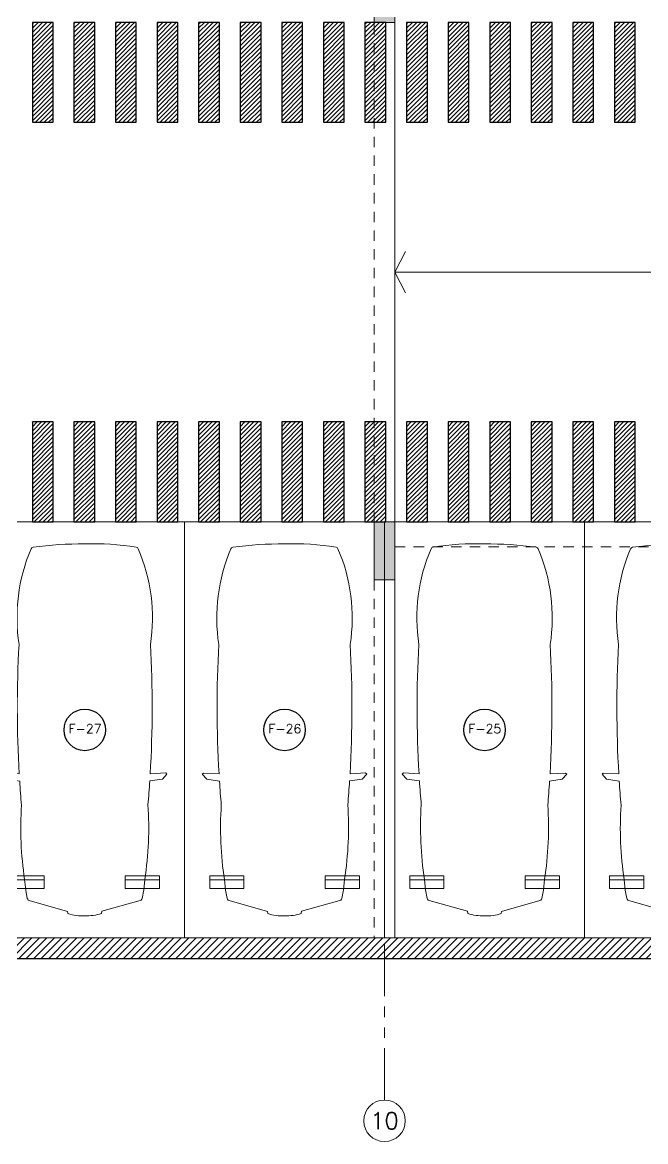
# Model space of a CAD drawing. Header units: millimetres. Extents: x 226317 to 226469, y 8188100 to 8188260.
# Drawn here: x 226398.71 to 226406.2, y 8188149.46 to 8188162.91 of the extents above; entities that cross this region are included whole.
import ezdxf
from ezdxf.enums import TextEntityAlignment as Align

# ---------------------------------------------------------------- set-up
doc = ezdxf.new("R2010")
doc.units = ezdxf.units.MM
for name, pattern in [('HIDDEN2', [0.1875, 0.125, -0.0625]), ('PHANTOM', [2.5, 1.25, -0.25, 0.25, -0.25, 0.25, -0.25]), ('PHANTOM2', [1.25, 0.625, -0.125, 0.125, -0.125, 0.125, -0.125])]:
    doc.linetypes.add(name, pattern=pattern)
for name, color, linetype in [('A-EJES', 8, 'PHANTOM'), ('A-ESTRUCTURA-HATCH', 8, 'Continuous'), ('A-ESTRUCTURA-MUROS', 8, 'Continuous'), ('A-ESTRUCTURA-VIGAS', 8, 'HIDDEN2'), ('A-LINEAS', 8, 'Continuous'), ('A-MOBILIARIO', 8, 'Continuous'), ('A-NUMERO ESTAC', 8, 'Continuous'), ('A-TEXTO-INDICACIONES', 8, 'Continuous'), ('CIRCULACION PEATONAL', 8, 'Continuous')]:
    doc.layers.add(name, color=color, linetype=linetype)
doc.layers.add('A-ESTRUCTURA-PLACAS', color=8, linetype='Continuous', lineweight=35)
doc.layers.add('A-MUROS', color=8, linetype='Continuous', lineweight=30)
doc.layers.add('A-ETAPAS', color=8, linetype='Continuous', lineweight=35, plot=False)
doc.layers.add('A-ÁREA COMÚN', color=8, linetype='Continuous', plot=False)
doc.styles.add('ROMANS', font='ROMANS.shx', dxfattribs={"oblique": 10})

# ---------------------------------------------------------------- blocks, each defined once
blk = doc.blocks.new('EST P2')
at = {"layer": 'A-ESTRUCTURA-HATCH', "lineweight": 0}
h = blk.add_hatch(dxfattribs=at)
h.set_pattern_fill('ANSI31', color=8, scale=0.02, angle=-1.27e-14)
h.set_pattern_definition([(44.99999999999999, (-226392.077087921, -8188163.059610654), (-0.04490128060534576, 0.04490128060534578), [])])
h.paths.add_polyline_path([(-3.609999800828518, 5.049997551366687), (-3.609999800828518, 4.849997551180422), (-44.78499944024952, 4.849997609853745), (-44.78499937866582, -0.150002358481288), (-46.98999937772169, -0.1500023575499654), (-46.9900000851776, -11.15000259596854), (-3.609999100299319, -11.15005090925843), (-3.609999100299319, -11.40005090925843), (-47.2400000844209, -11.40000240411609), (-47.2400001185888, 0.1499976376071572), (-45.03500012474251, 0.1499976441264153), (-45.03499907316291, 5.049739951267838)])
h.paths.add_polyline_path([(5.875668717751978, 4.849997540004551), (5.875668724213028, 5.04999746195972), (35.52999999574968, 5.049996704794466), (35.52999999574968, 4.849997699260712)])
h.paths.add_polyline_path([(35.5800006974896, -11.1500659417361), (71.88000514596933, -11.1501255556941), (71.88000514596933, -11.40006201900542), (35.5800006974896, -11.40000240504742)])
h.paths.add_polyline_path([(-3.559999100310961, -11.15003591496497), (35.53000069750124, -11.15003591496497), (35.53000069750124, -11.40006590355188), (-3.559999100310961, -11.40006590355188)])
edge = h.paths.add_edge_path()
edge.add_arc((63.30066905263811, -0.1500025354325771), 9.699999993899837, 359.9999991583288, 539.9999991583288)
edge.add_line((53.60066905873828, -0.1500023929402232), (53.80066905874992, -0.1500023929402232))
edge.add_arc((63.30066905263811, -0.1500025354325771), 9.499999993888196, -8.593905818088388e-07, 179.9999991406094, ccw=False)
edge.add_line((72.80066904652631, -0.150002677924931), (73.00066904653795, -0.150002677924931))
h.paths.add_polyline_path([(47.91501720307861, 5.049996227025986), (35.5800006974896, 5.049997347407043), (35.5800006974896, 4.849997348152101), (47.91501677152701, 4.849997607059777)])
edge = h.paths.add_edge_path()
edge.add_arc((63.30067374472856, -0.1500072190538049), 3.300005388395399, 0.001083013335930548, 49.99451371248021)
edge.add_line((65.42211837161449, 2.377740446478128), (65.42216933166492, -0.149981296621263))
edge.add_line((65.42216933166492, -0.149981296621263), (65.27216933167074, -0.149981296621263))
edge.add_line((65.27216933167074, -0.149981296621263), (65.27212526180665, 2.49638928938657))
edge.add_arc((63.30067374501959, -0.1500072181224823), 3.300005387571071, 53.31547490152577, 179.999921187766)
edge.add_line((60.00066835692269, -0.1500026788562536), (59.80066835694015, -0.1500026788562536))
edge.add_arc((63.30067374501959, -0.1500072199851274), 3.50000538808239, 0.0010211422007841975, 179.9999256608234, ccw=False)
edge.add_line((66.80067913257517, -0.1499448418617249), (66.60066855713376, -0.1499448418617249))
edge.add_line((66.60066855713376, -0.1499448418617249), (66.60067913253442, -0.1499448418617249))
h.paths.add_polyline_path([(51.86500159354182, 4.849997512064874), (53.37567124812631, 4.84999814722687), (53.37566821934888, 5.049995731562376), (51.86500180145958, 5.049995731562376)])
h = blk.add_hatch(color=8, dxfattribs=at)
h.dxf.hatch_style = 1
h.paths.add_polyline_path([(1.924988952785498, -0.1505992198362947), (-0.1750110472203232, -0.1505992198362947), (-0.1750111099681817, 4.849997605197132), (-3.559999100310961, 4.849997400306165), (-3.559999100310961, 5.049996072426438), (3.774802909989376, 5.049997524358332), (3.774805110704619, 3.199881108477712), (3.624805109779118, 3.199881113134325), (3.624805167521117, 4.849999565631151), (-0.02486182996653952, 4.849999653175473), (-0.02486189515911974, 2.199999641627073), (3.774804468121147, 2.199980984441936), (3.774804468121147, 2.050086794421077), (-0.02486252749804407, 2.0499999942258), (-0.02486257418058813, -1.862645149230957e-09), (1.925019685091684, -0.0003989655524492264)])
h.paths.add_polyline_path([(51.86500603394234, 5.049999439157546), (47.91502163003315, 5.049999439157546), (47.91502161763492, -0.1499986853450537), (50.25000492052641, -0.1499986853450537), (50.25000491813989, 1.266598701477051e-06), (48.0650059216423, 1.311302185058594e-06), (48.06500596355181, 2.050003058277071), (50.01500671176473, 2.049963342025876), (50.01500671176473, 2.199976992793381), (48.06500595621765, 2.199977087788284), (48.06500601166044, 4.85000130161643), (51.7150060031563, 4.850001225247979), (51.71499513977324, 1.899957737885416), (51.8649951351108, 1.899957733228803)])
h.paths.add_polyline_path([(71.63000006310176, -6.150002165697515), (71.88000006310176, -6.150002165697515), (71.88000006310176, -6.85000216588378), (71.63000006310176, -6.85000216588378)])
h.paths.add_polyline_path([(64.42000006313901, -6.150002076290548), (64.67000006313901, -6.150002076290548), (64.67000006313901, -6.850002076476812), (64.42000006313901, -6.850002076476812)])
h.paths.add_polyline_path([(57.21000006317627, -6.150002076290548), (57.46000006317627, -6.150002076290548), (57.46000006317627, -6.850002076476812), (57.21000006317627, -6.850002076476812)])
h.paths.add_polyline_path([(50.00000006321352, -6.150002076290548), (50.25000006321352, -6.150002076290548), (50.25000006321352, -6.850002076476812), (50.00000006321352, -6.850002076476812)])
h.paths.add_polyline_path([(42.79000006325077, -6.150002055801451), (43.04000006325077, -6.150002055801451), (43.04000006325077, -6.850002055987716), (42.79000006325077, -6.850002055987716)])
h.paths.add_polyline_path([(42.79000006325077, 0.5499979434534907), (43.04000006325077, 0.5499979434534907), (43.04000006325077, -0.1500020558014512), (42.79000006325077, -0.1500020558014512)])
h.paths.add_polyline_path([(35.58000006328803, -6.150002076290548), (35.83000006328803, -6.150002076290548), (35.83000006328803, -6.850002076476812), (35.58000006328803, -6.850002076476812)])
h.paths.add_polyline_path([(35.58000006328803, 0.5499979238957167), (35.83000006328803, 0.5499979238957167), (35.83000006328803, -0.1500020762905478), (35.58000006328803, -0.1500020762905478)])
h.paths.add_polyline_path([(35.28000006329967, -6.150002076290548), (35.53000006329967, -6.150002076290548), (35.53000006329967, -6.850002076476812), (35.28000006329967, -6.850002076476812)])
h.paths.add_polyline_path([(35.28000006329967, 0.5499979238957167), (35.53000006329967, 0.5499979238957167), (35.53000006329967, -0.1500020762905478), (35.28000006329967, -0.1500020762905478)])
h.paths.add_polyline_path([(30.2800000719435, -6.150002076290548), (30.5300000719435, -6.150002076290548), (30.5300000719435, -6.850002076476812), (30.2800000719435, -6.850002076476812)])
h.paths.add_polyline_path([(30.2800000719435, 0.5499979238957167), (30.5300000719435, 0.5499979238957167), (30.5300000719435, -0.1500020762905478), (30.2800000719435, -0.1500020762905478)])
h.paths.add_polyline_path([(23.07000007198076, -6.150002076290548), (23.32000007198076, -6.150002076290548), (23.32000007198076, -6.850002076476812), (23.07000007198076, -6.850002076476812)])
h.paths.add_polyline_path([(23.07000007198076, 0.5499979238957167), (23.32000007198076, 0.5499979238957167), (23.32000007198076, -0.1500020762905478), (23.07000007198076, -0.1500020762905478)])
h.paths.add_polyline_path([(18.0700000806246, -6.150002055801451), (18.3200000806246, -6.150002055801451), (18.3200000806246, -6.850002055987716), (18.0700000806246, -6.850002055987716)])
h.paths.add_polyline_path([(18.0700000806246, 0.5499979434534907), (18.3200000806246, 0.5499979434534907), (18.3200000806246, -0.1500020558014512), (18.0700000806246, -0.1500020558014512)])
h.paths.add_polyline_path([(10.86000014224555, -6.150002076290548), (11.11000014224555, -6.150002076290548), (11.11000014224555, -6.850002076476812), (10.86000014224555, -6.850002076476812)])
h.paths.add_polyline_path([(10.86000014224555, 0.5499979238957167), (11.11000014224555, 0.5499979238957167), (11.11000014224555, -0.1500020762905478), (10.86000014224555, -0.1500020762905478)])
h.paths.add_polyline_path([(3.650000203866512, -6.150002076290548), (3.900000203866512, -6.150002076290548), (3.900000203866512, -6.850002076476812), (3.650000203866512, -6.850002076476812)])
h.paths.add_polyline_path([(3.600000203878153, 0.5499979238957167), (3.900000203866512, 0.5499979238957167), (3.900000203866512, -0.1500020762905478), (3.600000203878153, -0.1500020762905478)])
h.paths.add_polyline_path([(-3.55999973451253, -6.150002356618643), (-3.30999973451253, -6.150002356618643), (-3.30999973451253, -6.850002356804907), (-3.55999973451253, -6.850002356804907)])
h.paths.add_polyline_path([(-3.55999973451253, 0.5499976426362991), (-3.30999973451253, 0.5499976426362991), (-3.30999973451253, -0.1500023566186428), (-3.55999973451253, -0.1500023566186428)])
h.paths.add_polyline_path([(-3.859999734500889, -6.150002356618643), (-3.609999734500889, -6.150002356618643), (-3.609999734500889, -6.850002356804907), (-3.859999734500889, -6.850002356804907)])
h.paths.add_polyline_path([(-3.859999734500889, 0.5499976426362991), (-3.609999734500889, 0.5499976426362991), (-3.609999734500889, -0.1500023566186428), (-3.859999734500889, -0.1500023566186428)])
h.paths.add_polyline_path([(-11.06999967287993, -6.150002356618643), (-10.81999967287993, -6.150002356618643), (-10.81999967287993, -6.850002356804907), (-11.06999967287993, -6.850002356804907)])
h.paths.add_polyline_path([(-11.06999967287993, 0.5499976426362991), (-10.81999967287993, 0.5499976426362991), (-10.81999967287993, -0.1500023566186428), (-11.06999967287993, -0.1500023566186428)])
h.paths.add_polyline_path([(-18.27999961125897, -6.150002076290548), (-18.02999961125897, -6.150002076290548), (-18.02999961125897, -6.850002076476812), (-18.27999961125897, -6.850002076476812)])
h.paths.add_polyline_path([(-18.27999961125897, 0.5499979238957167), (-18.02999961125897, 0.5499979238957167), (-18.02999961125897, -0.1500020762905478), (-18.27999961125897, -0.1500020762905478)])
h.paths.add_polyline_path([(-25.48999954963801, -6.150002356618643), (-25.23999954963801, -6.150002356618643), (-25.23999954963801, -6.850002356804907), (-25.48999954963801, -6.850002356804907)])
h.paths.add_polyline_path([(-25.48999954963801, 0.5499976426362991), (-25.23999954963801, 0.5499976426362991), (-25.23999954963801, -0.1500023566186428), (-25.48999954963801, -0.1500023566186428)])
h.paths.add_polyline_path([(-32.69999948801706, -6.150002356618643), (-32.44999948801706, -6.150002356618643), (-32.44999948801706, -6.850002356804907), (-32.69999948801706, -6.850002356804907)])
h.paths.add_polyline_path([(-32.69999948801706, 0.5499976426362991), (-32.44999948801706, 0.5499976426362991), (-32.44999948801706, -0.1500023566186428), (-32.69999948801706, -0.1500023566186428)])
h.paths.add_polyline_path([(-39.90999879219453, -6.150002076290548), (-39.65999879219453, -6.150002076290548), (-39.65999879219453, -6.850002076476812), (-39.90999879219453, -6.850002076476812)])
h.paths.add_polyline_path([(-39.90999879219453, 0.5499979238957167), (-39.65999879219453, 0.5499979238957167), (-39.65999879219453, -0.1500020762905478), (-39.90999879219453, -0.1500020762905478)])
at = {"layer": 'A-ESTRUCTURA-MUROS', "color": 8, "lineweight": 0}
blk.add_lwpolyline([(-3.559999100310961, -11.15003591496497), (35.53000069750124, -11.15003591496497), (35.53000069750124, -11.40006590355188), (-3.559999100310961, -11.40006590355188)], close=True, dxfattribs=at)
at = {"layer": 'A-ESTRUCTURA-PLACAS', "color": 8, "lineweight": 0}
for points in [[(10.86000014224555, 0.5499979238957167), (11.11000014224555, 0.5499979238957167), (11.11000014224555, -0.1500020762905478), (10.86000014224555, -0.1500020762905478)], [(10.86000014224555, -6.150002076290548), (11.11000014224555, -6.150002076290548), (11.11000014224555, -6.850002076476812), (10.86000014224555, -6.850002076476812)]]:
    blk.add_lwpolyline(points, close=True, dxfattribs=at)
at = {"layer": 'A-ESTRUCTURA-VIGAS', "color": 8, "lineweight": 0}
for points in [[(10.86000014224555, -6.150002076290548), (10.86000014224555, -0.1500020762905478)], [(11.11000014224555, -6.150002076290548), (11.11000014224555, -0.1500020762905478)], [(11.11000015272293, -6.150001812726259), (18.07000009110197, -6.150002055801451)], [(11.11000014224555, -6.450001812539995), (18.0700000806246, -6.450002056546509)], [(10.86000014224555, -6.850002709776163), (10.86000014224555, -11.15000239387155)], [(11.11000014224555, -6.850002709776163), (11.11000014224555, -11.15000239387155)]]:
    blk.add_lwpolyline(points, dxfattribs=at)
blk = doc.blocks.new('*U21')
at = {"layer": 'CIRCULACION PEATONAL'}
h = blk.add_hatch(dxfattribs=at)
h.set_pattern_fill('ANSI31', color=256, scale=0.3)
h.set_pattern_definition([(45, (56.25036784235422, 0), (-0.02651650429449553, 0.02651650429449553), [])])
h.paths.add_polyline_path([(56.54736672583535, 0.2275326177477837), (56.29736672589356, 0.2275326177477837), (56.29736672589356, -0.9724673796445131), (56.54736672583535, -0.9724673796445131)])
h = blk.add_hatch(dxfattribs=at)
h.set_pattern_fill('ANSI31', color=256, scale=0.3)
h.set_pattern_definition([(45, (56.75036784235422, 0), (-0.02651650429449553, 0.02651650429449553), [])])
h.paths.add_polyline_path([(57.04736672583535, 0.2275326177477837), (56.79736672589356, 0.2275326177477837), (56.79736672589356, -0.9724673796445131), (57.04736672583535, -0.9724673796445131)])
h = blk.add_hatch(dxfattribs=at)
h.set_pattern_fill('ANSI31', color=256, scale=0.3)
h.set_pattern_definition([(45, (57.25036784235422, 0), (-0.02651650429449553, 0.02651650429449553), [])])
h.paths.add_polyline_path([(57.54736672583535, 0.2275326177477837), (57.29736672589356, 0.2275326177477837), (57.29736672589356, -0.9724673796445131), (57.54736672583535, -0.9724673796445131)])
h = blk.add_hatch(dxfattribs=at)
h.set_pattern_fill('ANSI31', color=256, scale=0.3)
h.set_pattern_definition([(45, (57.75036784235422, 0), (-0.02651650429449553, 0.02651650429449553), [])])
h.paths.add_polyline_path([(58.04736672583535, 0.2275326177477837), (57.79736672589356, 0.2275326177477837), (57.79736672589356, -0.9724673796445131), (58.04736672583535, -0.9724673796445131)])
h = blk.add_hatch(dxfattribs=at)
h.set_pattern_fill('ANSI31', color=256, scale=0.3)
h.set_pattern_definition([(45, (58.25036784235422, 0), (-0.02651650429449553, 0.02651650429449553), [])])
h.paths.add_polyline_path([(58.54736672583535, 0.2275326177477837), (58.29736672589356, 0.2275326177477837), (58.29736672589356, -0.9724673796445131), (58.54736672583535, -0.9724673796445131)])
h = blk.add_hatch(dxfattribs=at)
h.set_pattern_fill('ANSI31', color=256, scale=0.3)
h.set_pattern_definition([(45, (58.75036784235422, 0), (-0.02651650429449553, 0.02651650429449553), [])])
h.paths.add_polyline_path([(59.04736672583535, 0.2275326177477837), (58.79736672589356, 0.2275326177477837), (58.79736672589356, -0.9724673796445131), (59.04736672583535, -0.9724673796445131)])
h = blk.add_hatch(dxfattribs=at)
h.set_pattern_fill('ANSI31', color=256, scale=0.3)
h.set_pattern_definition([(45, (59.25036784235422, 0), (-0.02651650429449553, 0.02651650429449553), [])])
h.paths.add_polyline_path([(59.54736672583535, 0.2275326177477837), (59.29736672589356, 0.2275326177477837), (59.29736672589356, -0.9724673796445131), (59.54736672583535, -0.9724673796445131)])
h = blk.add_hatch(dxfattribs=at)
h.set_pattern_fill('ANSI31', color=256, scale=0.3)
h.set_pattern_definition([(45, (59.75036784235422, 0), (-0.02651650429449553, 0.02651650429449553), [])])
h.paths.add_polyline_path([(60.04736672583535, 0.2275326177477837), (59.79736672589356, 0.2275326177477837), (59.79736672589356, -0.9724673796445131), (60.04736672583535, -0.9724673796445131)])
h = blk.add_hatch(dxfattribs=at)
h.set_pattern_fill('ANSI31', color=256, scale=0.3)
h.set_pattern_definition([(45, (60.25036784235422, 0), (-0.02651650429449553, 0.02651650429449553), [])])
h.paths.add_polyline_path([(60.54736672583535, 0.2275326177477837), (60.29736672589356, 0.2275326177477837), (60.29736672589356, -0.9724673796445131), (60.54736672583535, -0.9724673796445131)])
h = blk.add_hatch(dxfattribs=at)
h.set_pattern_fill('ANSI31', color=256, scale=0.3)
h.set_pattern_definition([(45, (60.75036784235422, 0), (-0.02651650429449553, 0.02651650429449553), [])])
h.paths.add_polyline_path([(61.04736672583535, 0.2275326177477837), (60.79736672589356, 0.2275326177477837), (60.79736672589356, -0.9724673796445131), (61.04736672583535, -0.9724673796445131)])
h = blk.add_hatch(dxfattribs=at)
h.set_pattern_fill('ANSI31', color=256, scale=0.3)
h.set_pattern_definition([(45, (61.25036784235422, 0), (-0.02651650429449553, 0.02651650429449553), [])])
h.paths.add_polyline_path([(61.54736672583535, 0.2275326177477837), (61.29736672589356, 0.2275326177477837), (61.29736672589356, -0.9724673796445131), (61.54736672583535, -0.9724673796445131)])
h = blk.add_hatch(dxfattribs=at)
h.set_pattern_fill('ANSI31', color=256, scale=0.3)
h.set_pattern_definition([(45, (61.75036784235422, 0), (-0.02651650429449553, 0.02651650429449553), [])])
h.paths.add_polyline_path([(62.04736672583535, 0.2275326177477837), (61.79736672589356, 0.2275326177477837), (61.79736672589356, -0.9724673796445131), (62.04736672583535, -0.9724673796445131)])
h = blk.add_hatch(dxfattribs=at)
h.set_pattern_fill('ANSI31', color=256, scale=0.3)
h.set_pattern_definition([(45, (62.25036784235422, 0), (-0.02651650429449553, 0.02651650429449553), [])])
h.paths.add_polyline_path([(62.54736672583535, 0.2275326177477837), (62.29736672589356, 0.2275326177477837), (62.29736672589356, -0.9724673796445131), (62.54736672583535, -0.9724673796445131)])
h = blk.add_hatch(dxfattribs=at)
h.set_pattern_fill('ANSI31', color=256, scale=0.3)
h.set_pattern_definition([(45, (62.75036784235422, 0), (-0.02651650429449553, 0.02651650429449553), [])])
h.paths.add_polyline_path([(63.04736672583535, 0.2275326177477837), (62.79736672589356, 0.2275326177477837), (62.79736672589356, -0.9724673796445131), (63.04736672583535, -0.9724673796445131)])
h = blk.add_hatch(dxfattribs=at)
h.set_pattern_fill('ANSI31', color=256, scale=0.3)
h.set_pattern_definition([(45, (63.25036784235421, 0), (-0.02651650429449553, 0.02651650429449553), [])])
h.paths.add_polyline_path([(63.54736672583535, 0.2275326177477837), (63.29736672589355, 0.2275326177477837), (63.29736672589355, -0.9724673796445131), (63.54736672583535, -0.9724673796445131)])
for points in [[(56.29736672589356, -0.9724673796445131), (56.54736672583535, -0.9724673796445131), (56.54736672583535, 0.2275326177477837), (56.29736672589356, 0.2275326177477837)], [(56.79736672589356, -0.9724673796445131), (57.04736672583535, -0.9724673796445131), (57.04736672583535, 0.2275326177477837), (56.79736672589356, 0.2275326177477837)], [(57.29736672589356, -0.9724673796445131), (57.54736672583535, -0.9724673796445131), (57.54736672583535, 0.2275326177477837), (57.29736672589356, 0.2275326177477837)], [(57.79736672589356, -0.9724673796445131), (58.04736672583535, -0.9724673796445131), (58.04736672583535, 0.2275326177477837), (57.79736672589356, 0.2275326177477837)], [(58.29736672589356, -0.9724673796445131), (58.54736672583535, -0.9724673796445131), (58.54736672583535, 0.2275326177477837), (58.29736672589356, 0.2275326177477837)], [(58.79736672589356, -0.9724673796445131), (59.04736672583535, -0.9724673796445131), (59.04736672583535, 0.2275326177477837), (58.79736672589356, 0.2275326177477837)], [(59.29736672589356, -0.9724673796445131), (59.54736672583535, -0.9724673796445131), (59.54736672583535, 0.2275326177477837), (59.29736672589356, 0.2275326177477837)], [(59.79736672589356, -0.9724673796445131), (60.04736672583535, -0.9724673796445131), (60.04736672583535, 0.2275326177477837), (59.79736672589356, 0.2275326177477837)], [(60.29736672589356, -0.9724673796445131), (60.54736672583535, -0.9724673796445131), (60.54736672583535, 0.2275326177477837), (60.29736672589356, 0.2275326177477837)], [(60.79736672589356, -0.9724673796445131), (61.04736672583535, -0.9724673796445131), (61.04736672583535, 0.2275326177477837), (60.79736672589356, 0.2275326177477837)], [(61.29736672589356, -0.9724673796445131), (61.54736672583535, -0.9724673796445131), (61.54736672583535, 0.2275326177477837), (61.29736672589356, 0.2275326177477837)], [(61.79736672589356, -0.9724673796445131), (62.04736672583535, -0.9724673796445131), (62.04736672583535, 0.2275326177477837), (61.79736672589356, 0.2275326177477837)], [(62.29736672589356, -0.9724673796445131), (62.54736672583535, -0.9724673796445131), (62.54736672583535, 0.2275326177477837), (62.29736672589356, 0.2275326177477837)], [(62.79736672589356, -0.9724673796445131), (63.04736672583535, -0.9724673796445131), (63.04736672583535, 0.2275326177477837), (62.79736672589356, 0.2275326177477837)], [(63.29736672589355, -0.9724673796445131), (63.54736672583535, -0.9724673796445131), (63.54736672583535, 0.2275326177477837), (63.29736672589355, 0.2275326177477837)]]:
    blk.add_lwpolyline(points, close=True, dxfattribs=at)
blk = doc.blocks.new('EJES 1P')
at = {"layer": 'A-EJES', "color": 8, "linetype": 'PHANTOM2', "lineweight": 0}
blk.add_lwpolyline([(55.9943362424965, -18.15109878685325), (55.99433518093429, -12.29184515494853)], dxfattribs=at)
at = {"layer": 'A-EJES', "color": 8, "linetype": 'Continuous', "lineweight": 0}
blk.add_circle((55.99433624205994, -18.39818096533418), 0.25, dxfattribs=at)
at = {"layer": 'A-EJES', "color": 8, "linetype": 'Continuous', "lineweight": 0, "style": 'ROMANS'}
blk.add_text('10', height=0.2, dxfattribs=at).set_placement((55.99433624205994, -18.39818096533418), align=Align.MIDDLE_CENTER)
blk = doc.blocks.new('EJE')
at = {"linetype": 'Continuous'}
blk.add_circle((-4.656613e-10, -3.7252903e-09), 0.5, dxfattribs=at)
at = {"layer": 'A-TEXTO-INDICACIONES', "style": 'ROMANS'}
blk.add_attdef('EJE', text='', height=0.22, rotation=1.067217058e-07, dxfattribs=at).set_placement((0.0068061400004788, 0.02766973558132052), align=Align.MIDDLE_CENTER)
blk = doc.blocks.new('numeración')
at = {"layer": 'A-NUMERO ESTAC', "color": 8, "lineweight": 0, "xscale": 0.5, "yscale": 0.5, "zscale": 0.5}
for p, values in [((-65.61996888055, -58.20119670499116), {'EJE': 'F-27'}), ((-63.21816862703417, -58.20119670499116), {'EJE': 'F-26'}), ((-60.81316868864815, -58.20119634456933), {'EJE': 'F-25'})]:
    blk.add_blockref('EJE', p, dxfattribs=at).add_auto_attribs(values)
blk = doc.blocks.new('*U60')
at = {"color": 8, "lineweight": 0, "ltscale": 0.5}
for p, q in [((0.2999999999064606, 4.301899374723462), (0.712564089486434, 4.301899372860816)), ((2.099999999894819, 4.301899374723462), (1.687435910314844, 4.301899374723462))]:
    blk.add_line(p, q, dxfattribs=at)
for points in [[(0, 0), (2.400000000000003, 0), (2.400000000000003, 5), (0, 5)], [(0.2999999999064606, 4.405005575418499), (0.2999999999064606, 4.25500557504597), (0.712564089486434, 4.25500557504597), (0.712564089486434, 4.405005573555852)], [(1.687435910314844, 4.405005575418499), (1.687435910314844, 4.25500557504597), (2.099999999894819, 4.25500557504597), (2.099999999894819, 4.405005575418499)]]:
    blk.add_lwpolyline(points, close=True, dxfattribs=at)
blk.add_lwpolyline([(1.987528844945797, 3.028522202071265), (2.174826331529359, 3.017961387783316), (2.188677233038063, 3.033225936144618), (2.135582110820861, 3.092103478759553), (1.982238905377762, 3.114782713422947, 0.005253419644038889), (1.960610162169651, 3.403024230234966, 0.05323468880448375), (1.922881289012321, 4.298445265069629), (1.909960859082231, 4.423920004889395), (1.890709687699156, 4.525403541773585), (1.886232188128608, 4.534997764310868, 0.2186562557100147), (1.867137849190796, 4.551199094653156), (1.405784301436099, 4.68041331440213), (1.402100344206071, 4.707649311509477, 0.09155394760763061), (1.199999999999965, 4.734330136008744, 0.09162043732155131), (0.9978996558110811, 4.708804217427994), (0.9942156983651791, 4.681568217724587), (0.532862150615877, 4.552353999814748, 0.2186562552153479), (0.5137678116788742, 4.536152669489409), (0.509290312102123, 4.526558446958687), (0.4900391407772553, 4.4250749100745), (0.4771187106999186, 4.299600172615821, 0.05323468880111815), (0.4393898377046448, 3.404179129908862, 0.005253420110187526), (0.4177610936803398, 3.115937606692341), (0.2644178889804173, 3.093258382082013), (0.2113227668214244, 3.034380841329721), (0.2251736682137129, 3.01911629296842), (0.4124711549047355, 3.029677107255861, 0.02826491459471849), (0.4099966653127016, 1.475695204805616, 0.1399238157925407), (0.5546126963907227, 0.324876973164095, 0.2721479777528903), (0.5785017503985411, 0.3060667694362756, 0.035352843949907), (1.200000000000272, 0.2656698639912349, 0.0456386399384704), (1.819188438492293, 0.3049118635303407, 0.2721479761988349), (1.843077493167715, 0.3237220675503025, 0.1398888083936435), (1.990003335143852, 1.474540296761161, 0.02826491464424222)], format="xyb", close=True, dxfattribs=at)
blk = doc.blocks.new('*U61')
at = {"color": 8, "lineweight": 0, "ltscale": 0.5}
for p, q in [((0.302499999908789, 4.301899374723462), (0.7150640894887623, 4.301899372860816)), ((2.102499999897147, 4.301899374723462), (1.689935910317172, 4.301899374723462))]:
    blk.add_line(p, q, dxfattribs=at)
for points in [[(0, 0), (2.40500000000466, 0), (2.40500000000466, 5), (0, 5)], [(0.302499999908789, 4.405005575418499), (0.302499999908789, 4.25500557504597), (0.7150640894887623, 4.25500557504597), (0.7150640894887623, 4.405005573555852)], [(1.689935910317172, 4.405005575418499), (1.689935910317172, 4.25500557504597), (2.102499999897147, 4.25500557504597), (2.102499999897147, 4.405005575418499)]]:
    blk.add_lwpolyline(points, close=True, dxfattribs=at)
blk.add_lwpolyline([(1.990028844948126, 3.028522202071265), (2.177326331531687, 3.017961387783316), (2.191177233040391, 3.033225936144618), (2.13808211082319, 3.092103478759553), (1.98473890538009, 3.114782713422947, 0.005253419644038889), (1.963110162171979, 3.403024230234966, 0.05323468880448375), (1.925381289014649, 4.298445265069629), (1.912460859084559, 4.423920004889395), (1.893209687701485, 4.525403541773585), (1.888732188130936, 4.534997764310868, 0.2186562557100147), (1.869637849193124, 4.551199094653156), (1.408284301438428, 4.68041331440213), (1.4046003442084, 4.707649311509477, 0.09155394760763061), (1.202500000002294, 4.734330136008744, 0.09162043732155131), (1.000399655813409, 4.708804217427994), (0.9967156983675074, 4.681568217724587), (0.5353621506182054, 4.552353999814748, 0.2186562552153479), (0.5162678116812025, 4.536152669489409), (0.5117903121044514, 4.526558446958687), (0.4925391407795836, 4.4250749100745), (0.4796187107022469, 4.299600172615821, 0.05323468880111815), (0.4418898377069731, 3.404179129908862, 0.005253420110187526), (0.4202610936826681, 3.115937606692341), (0.2669178889827457, 3.093258382082013), (0.2138227668237527, 3.034380841329721), (0.2276736682160412, 3.01911629296842), (0.4149711549070638, 3.029677107255861, 0.02826491459471849), (0.4124966653150299, 1.475695204805616, 0.1399238157925407), (0.557112696393051, 0.324876973164095, 0.2721479777528903), (0.5810017504008694, 0.3060667694362756, 0.035352843949907), (1.2025000000026, 0.2656698639912349, 0.0456386399384704), (1.821688438494622, 0.3049118635303407, 0.2721479761988349), (1.845577493170043, 0.3237220675503025, 0.1398888083936435), (1.99250333514618, 1.474540296761161, 0.02826491464424222)], format="xyb", close=True, dxfattribs=at)
blk = doc.blocks.new('*U19')
at = {"layer": 'CIRCULACION PEATONAL'}
h = blk.add_hatch(dxfattribs=at)
h.set_pattern_fill('ANSI31', color=256, scale=0.3)
h.set_pattern_definition([(45, (47.25036784235422, 0), (-0.02651650429449553, 0.02651650429449553), [])])
h.paths.add_polyline_path([(47.54736672583536, 0.2275326177477837), (47.29736672589357, 0.2275326177477837), (47.29736672589357, -0.9724673796445131), (47.54736672583536, -0.9724673796445131)])
h = blk.add_hatch(dxfattribs=at)
h.set_pattern_fill('ANSI31', color=256, scale=0.3)
h.set_pattern_definition([(45, (47.75036784235422, 0), (-0.02651650429449553, 0.02651650429449553), [])])
h.paths.add_polyline_path([(48.04736672583536, 0.2275326177477837), (47.79736672589357, 0.2275326177477837), (47.79736672589357, -0.9724673796445131), (48.04736672583536, -0.9724673796445131)])
h = blk.add_hatch(dxfattribs=at)
h.set_pattern_fill('ANSI31', color=256, scale=0.3)
h.set_pattern_definition([(45, (48.25036784235422, 0), (-0.02651650429449553, 0.02651650429449553), [])])
h.paths.add_polyline_path([(48.54736672583536, 0.2275326177477837), (48.29736672589357, 0.2275326177477837), (48.29736672589357, -0.9724673796445131), (48.54736672583536, -0.9724673796445131)])
h = blk.add_hatch(dxfattribs=at)
h.set_pattern_fill('ANSI31', color=256, scale=0.3)
h.set_pattern_definition([(45, (48.75036784235422, 0), (-0.02651650429449553, 0.02651650429449553), [])])
h.paths.add_polyline_path([(49.04736672583536, 0.2275326177477837), (48.79736672589357, 0.2275326177477837), (48.79736672589357, -0.9724673796445131), (49.04736672583536, -0.9724673796445131)])
h = blk.add_hatch(dxfattribs=at)
h.set_pattern_fill('ANSI31', color=256, scale=0.3)
h.set_pattern_definition([(45, (49.25036784235422, 0), (-0.02651650429449553, 0.02651650429449553), [])])
h.paths.add_polyline_path([(49.54736672583536, 0.2275326177477837), (49.29736672589357, 0.2275326177477837), (49.29736672589357, -0.9724673796445131), (49.54736672583536, -0.9724673796445131)])
h = blk.add_hatch(dxfattribs=at)
h.set_pattern_fill('ANSI31', color=256, scale=0.3)
h.set_pattern_definition([(45, (49.75036784235422, 0), (-0.02651650429449553, 0.02651650429449553), [])])
h.paths.add_polyline_path([(50.04736672583536, 0.2275326177477837), (49.79736672589357, 0.2275326177477837), (49.79736672589357, -0.9724673796445131), (50.04736672583536, -0.9724673796445131)])
h = blk.add_hatch(dxfattribs=at)
h.set_pattern_fill('ANSI31', color=256, scale=0.3)
h.set_pattern_definition([(45, (50.25036784235422, 0), (-0.02651650429449553, 0.02651650429449553), [])])
h.paths.add_polyline_path([(50.54736672583536, 0.2275326177477837), (50.29736672589357, 0.2275326177477837), (50.29736672589357, -0.9724673796445131), (50.54736672583536, -0.9724673796445131)])
h = blk.add_hatch(dxfattribs=at)
h.set_pattern_fill('ANSI31', color=256, scale=0.3)
h.set_pattern_definition([(45, (50.75036784235422, 0), (-0.02651650429449553, 0.02651650429449553), [])])
h.paths.add_polyline_path([(51.04736672583536, 0.2275326177477837), (50.79736672589357, 0.2275326177477837), (50.79736672589357, -0.9724673796445131), (51.04736672583536, -0.9724673796445131)])
h = blk.add_hatch(dxfattribs=at)
h.set_pattern_fill('ANSI31', color=256, scale=0.3)
h.set_pattern_definition([(45, (51.25036784235422, 0), (-0.02651650429449553, 0.02651650429449553), [])])
h.paths.add_polyline_path([(51.54736672583536, 0.2275326177477837), (51.29736672589357, 0.2275326177477837), (51.29736672589357, -0.9724673796445131), (51.54736672583536, -0.9724673796445131)])
h = blk.add_hatch(dxfattribs=at)
h.set_pattern_fill('ANSI31', color=256, scale=0.3)
h.set_pattern_definition([(45, (51.75036784235422, 0), (-0.02651650429449553, 0.02651650429449553), [])])
h.paths.add_polyline_path([(52.04736672583536, 0.2275326177477837), (51.79736672589357, 0.2275326177477837), (51.79736672589357, -0.9724673796445131), (52.04736672583536, -0.9724673796445131)])
h = blk.add_hatch(dxfattribs=at)
h.set_pattern_fill('ANSI31', color=256, scale=0.3)
h.set_pattern_definition([(45, (52.25036784235422, 0), (-0.02651650429449553, 0.02651650429449553), [])])
h.paths.add_polyline_path([(52.54736672583536, 0.2275326177477837), (52.29736672589357, 0.2275326177477837), (52.29736672589357, -0.9724673796445131), (52.54736672583536, -0.9724673796445131)])
h = blk.add_hatch(dxfattribs=at)
h.set_pattern_fill('ANSI31', color=256, scale=0.3)
h.set_pattern_definition([(45, (52.75036784235422, 0), (-0.02651650429449553, 0.02651650429449553), [])])
h.paths.add_polyline_path([(53.04736672583536, 0.2275326177477837), (52.79736672589357, 0.2275326177477837), (52.79736672589357, -0.9724673796445131), (53.04736672583536, -0.9724673796445131)])
h = blk.add_hatch(dxfattribs=at)
h.set_pattern_fill('ANSI31', color=256, scale=0.3)
h.set_pattern_definition([(45, (53.25036784235422, 0), (-0.02651650429449553, 0.02651650429449553), [])])
h.paths.add_polyline_path([(53.54736672583536, 0.2275326177477837), (53.29736672589357, 0.2275326177477837), (53.29736672589357, -0.9724673796445131), (53.54736672583536, -0.9724673796445131)])
h = blk.add_hatch(dxfattribs=at)
h.set_pattern_fill('ANSI31', color=256, scale=0.3)
h.set_pattern_definition([(45, (53.75036784235422, 0), (-0.02651650429449553, 0.02651650429449553), [])])
h.paths.add_polyline_path([(54.04736672583536, 0.2275326177477837), (53.79736672589357, 0.2275326177477837), (53.79736672589357, -0.9724673796445131), (54.04736672583536, -0.9724673796445131)])
h = blk.add_hatch(dxfattribs=at)
h.set_pattern_fill('ANSI31', color=256, scale=0.3)
h.set_pattern_definition([(45, (54.25036784235422, 0), (-0.02651650429449553, 0.02651650429449553), [])])
h.paths.add_polyline_path([(54.54736672583536, 0.2275326177477837), (54.29736672589357, 0.2275326177477837), (54.29736672589357, -0.9724673796445131), (54.54736672583536, -0.9724673796445131)])
for points in [[(47.29736672589357, -0.9724673796445131), (47.54736672583536, -0.9724673796445131), (47.54736672583536, 0.2275326177477837), (47.29736672589357, 0.2275326177477837)], [(47.79736672589357, -0.9724673796445131), (48.04736672583536, -0.9724673796445131), (48.04736672583536, 0.2275326177477837), (47.79736672589357, 0.2275326177477837)], [(48.29736672589357, -0.9724673796445131), (48.54736672583536, -0.9724673796445131), (48.54736672583536, 0.2275326177477837), (48.29736672589357, 0.2275326177477837)], [(48.79736672589357, -0.9724673796445131), (49.04736672583536, -0.9724673796445131), (49.04736672583536, 0.2275326177477837), (48.79736672589357, 0.2275326177477837)], [(49.29736672589357, -0.9724673796445131), (49.54736672583536, -0.9724673796445131), (49.54736672583536, 0.2275326177477837), (49.29736672589357, 0.2275326177477837)], [(49.79736672589357, -0.9724673796445131), (50.04736672583536, -0.9724673796445131), (50.04736672583536, 0.2275326177477837), (49.79736672589357, 0.2275326177477837)], [(50.29736672589357, -0.9724673796445131), (50.54736672583536, -0.9724673796445131), (50.54736672583536, 0.2275326177477837), (50.29736672589357, 0.2275326177477837)], [(50.79736672589357, -0.9724673796445131), (51.04736672583536, -0.9724673796445131), (51.04736672583536, 0.2275326177477837), (50.79736672589357, 0.2275326177477837)], [(51.29736672589357, -0.9724673796445131), (51.54736672583536, -0.9724673796445131), (51.54736672583536, 0.2275326177477837), (51.29736672589357, 0.2275326177477837)], [(51.79736672589357, -0.9724673796445131), (52.04736672583536, -0.9724673796445131), (52.04736672583536, 0.2275326177477837), (51.79736672589357, 0.2275326177477837)], [(52.29736672589357, -0.9724673796445131), (52.54736672583536, -0.9724673796445131), (52.54736672583536, 0.2275326177477837), (52.29736672589357, 0.2275326177477837)], [(52.79736672589357, -0.9724673796445131), (53.04736672583536, -0.9724673796445131), (53.04736672583536, 0.2275326177477837), (52.79736672589357, 0.2275326177477837)], [(53.29736672589357, -0.9724673796445131), (53.54736672583536, -0.9724673796445131), (53.54736672583536, 0.2275326177477837), (53.29736672589357, 0.2275326177477837)], [(53.79736672589357, -0.9724673796445131), (54.04736672583536, -0.9724673796445131), (54.04736672583536, 0.2275326177477837), (53.79736672589357, 0.2275326177477837)], [(54.29736672589357, -0.9724673796445131), (54.54736672583536, -0.9724673796445131), (54.54736672583536, 0.2275326177477837), (54.29736672589357, 0.2275326177477837)]]:
    blk.add_lwpolyline(points, close=True, dxfattribs=at)
blk = doc.blocks.new('arq. estac.')
at = {"color": 8, "lineweight": 0}
blk.add_line((226698.6091258359, 8188164.553840831), (226730.2891256645, 8188164.553840826), dxfattribs=at)
for points in [[(226698.7362762019, 8188164.302366102), (226698.6091257731, 8188164.553868357), (226698.7362762112, 8188164.802366104)], [(226698.7362762038, 8188164.302365975), (226698.6091257717, 8188164.55386823), (226698.7362762075, 8188164.802365976)]]:
    blk.add_lwpolyline(points, dxfattribs=at)
at = {"layer": 'A-LINEAS', "color": 8, "lineweight": 0}
blk.add_lwpolyline([(226698.6091257055, 8188172.553895766), (226698.6091257055, 8188156.553895916), (226730.2891256265, 8188156.55389591), (226730.2891256265, 8188172.553895911)], close=True, dxfattribs=at)
at = {"layer": 'A-MUROS', "color": 8, "lineweight": 0}
for p, q in [((226759.3750309011, 8188156.553895555), (226640.5091262204, 8188156.55389557)), ((226640.2591254789, 8188156.303895555), (226759.3750307093, 8188156.303895555))]:
    blk.add_line(p, q, dxfattribs=at)
blk.add_lwpolyline([(226698.3591257055, 8188161.553895691), (226698.6091257055, 8188161.553895691), (226698.6091257055, 8188160.853895691), (226698.3591257055, 8188160.853895691)], close=True, dxfattribs=at)
at = {"layer": 'A-ÁREA COMÚN'}
blk.add_lwpolyline([(226705.5691256486, 8188172.754269768), (226698.409125802, 8188172.753894565), (226698.409125802, 8188173.203894565), (226697.8091258021, 8188173.203894565), (226697.8091258021, 8188172.754831227), (226683.9391264677, 8188172.754831429), (226683.9391264677, 8188156.304203137), (226705.5691260498, 8188156.304383383)], close=True, dxfattribs=at)
for name, p in [('EJES 1P', (226642.4897912069, 8188172.75389568)), ('EST P2', (226687.4991255681, 8188167.703897953))]:
    blk.add_blockref(name, p)
at = {"rotation": 180.0005141974605}
for name, p in [('*U19', (226748.7965017182, 8188166.581527324)), ('*U21', (226757.7965010836, 8188161.780574126))]:
    blk.add_blockref(name, p, dxfattribs=at)
at = {"layer": 'A-ETAPAS'}
blk.add_blockref('numeración', (226760.4997950284, 8188217.254150522), dxfattribs=at)
at = {"layer": 'A-MOBILIARIO', "xscale": -1, "rotation": 179.9999992943567}
for name, p in [('*U60', (226693.6791257671, 8188161.553895662)), ('*U61', (226696.0791257671, 8188161.553895632)), ('*U60', (226700.8891257055, 8188161.553895751))]:
    blk.add_blockref(name, p, dxfattribs=at)
at = {"layer": 'A-MOBILIARIO', "rotation": 180.0000007056432}
blk.add_blockref('*U61', (226700.8891257055, 8188161.553895721), dxfattribs=at)

msp = doc.modelspace()

# ---------------------------------------------------------------- block references
msp.add_blockref('arq. estac.', (-295.4220376470475, -4.645514124073088))

doc.saveas('drawing.dxf')
